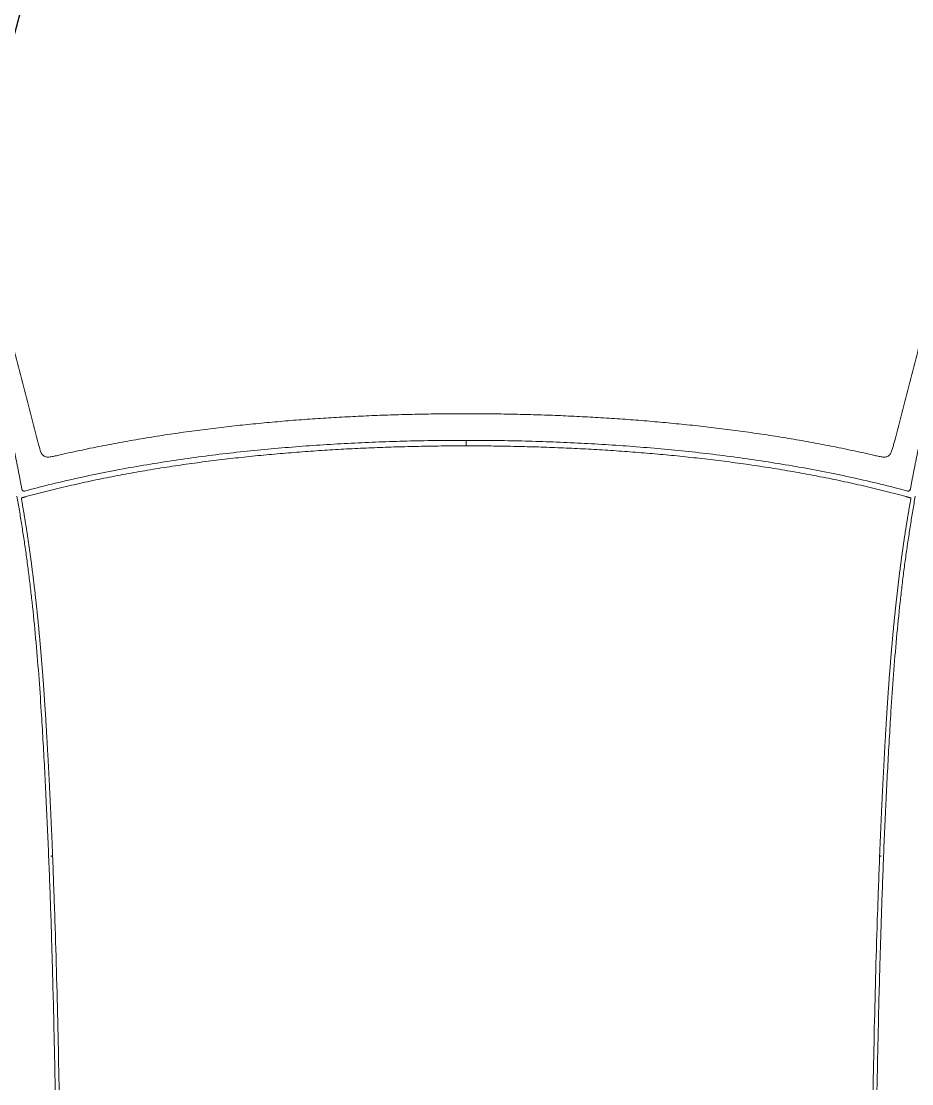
# Model space of a CAD drawing. Extents: x -2012 to 34975, y -1043 to 8321.
# Drawn here: x 18205.3 to 18314.2, y 638.3 to 768.2 of the extents above; entities that cross this region are included whole.
import ezdxf

# ---------------------------------------------------------------- set-up
doc = ezdxf.new("R2010")
doc.units = 0
doc.header["$LTSCALE"] = 25
doc.layers.get('0').update_dxf_attribs({"color": 9, "lineweight": 9})
doc.layers.add('04', color=9, linetype='Continuous', lineweight=9)
doc.layers.add('E-KABLO', color=7, linetype='Continuous', lineweight=30)

# ---------------------------------------------------------------- blocks, each defined once
blk = doc.blocks.new('p-araba-polo')
at = {"extrusion": (0, 0, -1)}
for p, q in [((1.7726, 0.5433), (1.7726, 0.5433)), ((1.7128, 0), (1.7144, 0))]:
    blk.add_line(p, q, dxfattribs=at)
for p, q in [((1.7128, 0), (1.7144, 0)), ((1.7726, -0.5433), (1.7726, -0.5433))]:
    blk.add_line(p, q)
for points, degree, knots in [([(1.2061, 0.646), (1.2178, 0.6436), (1.2414, 0.6388), (1.2769, 0.6313), (1.3126, 0.6234), (1.3484, 0.6153), (1.3843, 0.6069), (1.4204, 0.5983), (1.4567, 0.5894), (1.4933, 0.5804), (1.53, 0.5712), (1.567, 0.5618), (1.6042, 0.5523), (1.6418, 0.5426), (1.6796, 0.5329), (1.7052, 0.5262), (1.7179, 0.5229)], 3, [0, 0, 0, 0, 0.071429, 0.142858, 0.214287, 0.285715, 0.357144, 0.428573, 0.500002, 0.571431, 0.642859, 0.714288, 0.785716, 0.857144, 0.928573, 1, 1, 1, 1]), ([(1.7811, 0.5493), (1.7869, 0.5483), (1.7986, 0.5463), (1.8165, 0.5434), (1.8347, 0.5406), (1.8532, 0.5379), (1.8721, 0.5354), (1.8913, 0.533), (1.9187, 0.5299), (1.9546, 0.5264), (1.9991, 0.5226), (2.0291, 0.5206), (2.0442, 0.5196)], 3, [0, 0, 0, 0, 0.068934, 0.138708, 0.209326, 0.28079, 0.353094, 0.426221, 0.500139, 0.664458, 0.831511, 1, 1, 1, 1]), ([(1.7128, 0), (1.7128, 0.0114), (1.7129, 0.0341), (1.7135, 0.0682), (1.7145, 0.1023), (1.716, 0.1363), (1.7179, 0.1703), (1.7202, 0.2043), (1.7231, 0.2383), (1.7264, 0.2722), (1.7302, 0.3061), (1.7347, 0.3398), (1.7397, 0.3735), (1.7453, 0.4071), (1.7515, 0.4405), (1.7585, 0.4738), (1.7661, 0.5069), (1.7718, 0.5288), (1.7747, 0.5398)], 3, [0, 0, 0, 0, 0.0625, 0.125001, 0.187501, 0.250001, 0.312502, 0.375002, 0.437502, 0.500002, 0.562502, 0.625002, 0.687502, 0.750002, 0.812502, 0.875001, 0.937501, 1, 1, 1, 1]), ([(1.7748, 0.5406), (1.7748, 0.5409), (1.7747, 0.5416), (1.7742, 0.5424), (1.7735, 0.5431), (1.7729, 0.5432), (1.7726, 0.5433)], 3, [0, 0, 0, 0, 0.250001, 0.500007, 0.750005, 1, 1, 1, 1]), ([(1.7747, 0.5398), (1.7747, 0.5399), (1.7748, 0.5402), (1.7748, 0.5405), (1.7748, 0.5406)], 3, [0, 0, 0, 0, 0.499981, 1, 1, 1, 1]), ([(1.7832, 0.5436), (1.7831, 0.5434), (1.7829, 0.5429), (1.7827, 0.5424), (1.7827, 0.5422)], 3, [0, 0, 0, 0, 0.483515, 1, 1, 1, 1]), ([(1.7842, 0.5439), (1.784, 0.5439), (1.7836, 0.544), (1.7833, 0.5437), (1.7832, 0.5436)], 3, [0, 0, 0, 0, 0.530721, 1, 1, 1, 1]), ([(1.7843, 0.5441), (1.7843, 0.5441), (1.7843, 0.5441), (1.7843, 0.5441), (1.7843, 0.5441), (1.7843, 0.5441), (1.7843, 0.5441)], 3, [0, 0, 0, 0, 1, 1, 1, 1, 1, 1, 1]), ([(1.7179, 0.5229), (1.7195, 0.5224), (1.7226, 0.5216), (1.7271, 0.5202), (1.7308, 0.5181), (1.7331, 0.5145), (1.7333, 0.5099), (1.7324, 0.505), (1.7316, 0.5016), (1.7312, 0.4998)], 3, [0, 0, 0, 0, 0.155607, 0.308809, 0.443172, 0.561441, 0.688648, 0.838161, 1, 1, 1, 1]), ([(1.7312, 0.4998), (1.7316, 0.5016), (1.7324, 0.505), (1.7333, 0.5099), (1.7331, 0.5145), (1.7308, 0.5181), (1.7271, 0.5202), (1.7226, 0.5216), (1.7195, 0.5224), (1.7179, 0.5229)], 3, [0, 0, 0, 0, 0.161839, 0.311352, 0.438559, 0.556828, 0.691191, 0.844393, 1, 1, 1, 1]), ([(2.0442, 0.5196), (2.0557, 0.5189), (2.0787, 0.5175), (2.1132, 0.5156), (2.1477, 0.5138), (2.1823, 0.5122), (2.2169, 0.5107), (2.2515, 0.5094), (2.2861, 0.5081), (2.3208, 0.507), (2.3439, 0.5064), (2.3554, 0.506)], 3, [0, 0, 0, 0, 0.111111, 0.222222, 0.333333, 0.444444, 0.555555, 0.666666, 0.777777, 0.888889, 1, 1, 1, 1]), ([(1.7198, 0.4462), (1.7216, 0.4552), (1.7252, 0.4731), (1.7292, 0.4909), (1.7312, 0.4998)], 3, [0, 0, 0, 0, 0.5006, 1, 1, 1, 1]), ([(1.7312, 0.4998), (1.7292, 0.4909), (1.7252, 0.4731), (1.7216, 0.4552), (1.7198, 0.4462)], 3, [0, 0, 0, 0, 0.4994, 1, 1, 1, 1]), ([(2.9914, 0.4925), (2.9681, 0.4926), (2.9215, 0.4929), (2.8515, 0.4934), (2.7815, 0.494), (2.7115, 0.4947), (2.6414, 0.4956), (2.5713, 0.4966), (2.5012, 0.4978), (2.4311, 0.4992), (2.361, 0.501), (2.2908, 0.5031), (2.2441, 0.5049), (2.2208, 0.5057)], 3, [0, 0, 0, 0, 0.090909, 0.181819, 0.272729, 0.363638, 0.454547, 0.545456, 0.636366, 0.727274, 0.818182, 0.909092, 1, 1, 1, 1]), ([(2.3554, 0.506), (2.3703, 0.5056), (2.4001, 0.5048), (2.4448, 0.5038), (2.4895, 0.5028), (2.5342, 0.502), (2.5789, 0.5013), (2.6236, 0.5006), (2.6682, 0.5), (2.7129, 0.4995), (2.7575, 0.499), (2.8022, 0.4986), (2.8468, 0.4982), (2.8914, 0.4978), (2.936, 0.4975), (2.9805, 0.4972), (3.0251, 0.4969), (3.0696, 0.4966), (3.0993, 0.4965), (3.1141, 0.4964)], 3, [0, 0, 0, 0, 0.058823, 0.117647, 0.17647, 0.235294, 0.294117, 0.352941, 0.411764, 0.470588, 0.529411, 0.588235, 0.647058, 0.705882, 0.764706, 0.823529, 0.882353, 0.941176, 1, 1, 1, 1]), ([(1.7198, 0.4462), (1.7181, 0.4376), (1.7148, 0.4203), (1.7103, 0.3943), (1.7061, 0.3683), (1.7024, 0.3422), (1.6989, 0.316), (1.6958, 0.2898), (1.693, 0.2636), (1.6905, 0.2373), (1.6882, 0.211), (1.6863, 0.1847), (1.6847, 0.1584), (1.6833, 0.132), (1.6821, 0.1056), (1.6813, 0.0792), (1.6807, 0.0528), (1.6803, 0.0264), (1.6802, 0.0088), (1.6802, 0)], 3, [0, 0, 0, 0, 0.058823, 0.117647, 0.17647, 0.235293, 0.294117, 0.35294, 0.411764, 0.470587, 0.529411, 0.588235, 0.647058, 0.705882, 0.764705, 0.823529, 0.882353, 0.941176, 1, 1, 1, 1]), ([(1.7198, -0.4462), (1.7181, -0.4376), (1.7148, -0.4203), (1.7103, -0.3943), (1.7061, -0.3683), (1.7024, -0.3422), (1.6989, -0.316), (1.6958, -0.2898), (1.693, -0.2636), (1.6905, -0.2373), (1.6882, -0.211), (1.6863, -0.1847), (1.6847, -0.1583), (1.6833, -0.132), (1.6821, -0.1056), (1.6813, -0.0792), (1.6807, -0.0528), (1.6803, -0.0264), (1.6802, -0.0088), (1.6802, 0)], 3, [0, 0, 0, 0, 0.058823, 0.117647, 0.17647, 0.235293, 0.294117, 0.35294, 0.411764, 0.470587, 0.529411, 0.588235, 0.647058, 0.705882, 0.764705, 0.823529, 0.882353, 0.941176, 1, 1, 1, 1]), ([(1.7128, 0), (1.7128, -0.0114), (1.7129, -0.0341), (1.7135, -0.0682), (1.7145, -0.1022), (1.716, -0.1363), (1.7179, -0.1703), (1.7202, -0.2043), (1.7231, -0.2383), (1.7264, -0.2722), (1.7302, -0.3061), (1.7347, -0.3398), (1.7397, -0.3735), (1.7453, -0.4071), (1.7515, -0.4405), (1.7585, -0.4738), (1.7661, -0.5069), (1.7718, -0.5288), (1.7747, -0.5398)], 3, [0, 0, 0, 0, 0.0625, 0.125001, 0.187501, 0.250001, 0.312502, 0.375002, 0.437502, 0.500002, 0.562502, 0.625002, 0.687502, 0.750002, 0.812502, 0.875001, 0.937501, 1, 1, 1, 1]), ([(1.7165, 0), (1.7165, 0), (1.7165, 0), (1.7165, 0), (1.7165, 0), (1.7165, 0), (1.7165, 0), (1.7165, 0), (1.7165, 0), (1.7165, 0), (1.7165, 0)], 5, [0, 0, 0, 0, 0, 0, 1, 1, 1, 1, 1, 1.000001, 1.000001, 1.000001, 1.000001, 1.000001, 1.000001]), ([(1.7165, 0), (1.7165, 0), (1.7165, 0), (1.7165, 0), (1.7165, 0), (1.7165, 0), (1.7165, 0)], 3, [0, 0, 0, 0, 1, 1, 1, 1.000001, 1.000001, 1.000001, 1.000001]), ([(1.7165, 0), (1.7165, 0), (1.7165, 0), (1.7165, 0), (1.7165, 0), (1.7165, 0), (1.7165, 0), (1.7165, 0), (1.7165, 0), (1.7165, 0), (1.7165, 0)], 5, [0, 0, 0, 0, 0, 0, 1, 1, 1, 1, 1, 1.000001, 1.000001, 1.000001, 1.000001, 1.000001, 1.000001]), ([(1.7165, 0), (1.7165, 0), (1.7165, 0), (1.7165, 0), (1.7165, 0), (1.7165, 0), (1.7165, 0)], 3, [0, 0, 0, 0, 1, 1, 1, 1.000001, 1.000001, 1.000001, 1.000001]), ([(1.7178, 0), (1.7178, 0), (1.7178, 0), (1.7178, 0), (1.7178, 0), (1.7178, 0), (1.7178, 0), (1.7178, 0), (1.7178, 0), (1.7178, 0), (1.7178, 0)], 5, [0, 0, 0, 0, 0, 0, 1, 1, 1, 1, 1, 1.000001, 1.000001, 1.000001, 1.000001, 1.000001, 1.000001]), ([(1.7178, 0), (1.7178, 0), (1.7178, 0), (1.7178, 0), (1.7178, 0), (1.7178, 0), (1.7178, 0), (1.7178, 0), (1.7178, 0), (1.7178, 0), (1.7178, 0)], 5, [0, 0, 0, 0, 0, 0, 1, 1, 1, 1, 1, 1.000001, 1.000001, 1.000001, 1.000001, 1.000001, 1.000001]), ([(1.7198, -0.4462), (1.7216, -0.4552), (1.7252, -0.4731), (1.7292, -0.4909), (1.7312, -0.4998)], 3, [0, 0, 0, 0, 0.5006, 1, 1, 1, 1]), ([(1.7312, -0.4998), (1.7292, -0.4909), (1.7252, -0.4731), (1.7216, -0.4552), (1.7198, -0.4462)], 3, [0, 0, 0, 0, 0.4994, 1, 1, 1, 1]), ([(2.9914, -0.4925), (2.9681, -0.4926), (2.9215, -0.4929), (2.8515, -0.4934), (2.7815, -0.494), (2.7115, -0.4947), (2.6414, -0.4956), (2.5713, -0.4966), (2.5012, -0.4978), (2.4311, -0.4992), (2.361, -0.501), (2.2908, -0.5031), (2.2441, -0.5049), (2.2208, -0.5057)], 3, [0, 0, 0, 0, 0.090909, 0.181819, 0.272729, 0.363638, 0.454547, 0.545456, 0.636366, 0.727274, 0.818182, 0.909092, 1, 1, 1, 1]), ([(1.7179, -0.5229), (1.7195, -0.5224), (1.7226, -0.5216), (1.7271, -0.5202), (1.7308, -0.5181), (1.7331, -0.5145), (1.7333, -0.5099), (1.7324, -0.505), (1.7316, -0.5016), (1.7312, -0.4998)], 3, [0, 0, 0, 0, 0.155607, 0.308809, 0.443172, 0.561441, 0.688648, 0.838161, 1, 1, 1, 1]), ([(1.7312, -0.4998), (1.7316, -0.5016), (1.7324, -0.505), (1.7333, -0.5099), (1.7331, -0.5145), (1.7308, -0.5181), (1.7271, -0.5202), (1.7226, -0.5216), (1.7195, -0.5224), (1.7179, -0.5229)], 3, [0, 0, 0, 0, 0.161839, 0.311352, 0.438559, 0.556828, 0.691191, 0.844393, 1, 1, 1, 1]), ([(2.0442, -0.5196), (2.0557, -0.5189), (2.0787, -0.5175), (2.1132, -0.5156), (2.1477, -0.5138), (2.1823, -0.5122), (2.2169, -0.5107), (2.2515, -0.5094), (2.2861, -0.5081), (2.3208, -0.507), (2.3439, -0.5064), (2.3554, -0.506)], 3, [0, 0, 0, 0, 0.111111, 0.222222, 0.333333, 0.444444, 0.555555, 0.666666, 0.777777, 0.888889, 1, 1, 1, 1]), ([(2.3554, -0.506), (2.3703, -0.5056), (2.4001, -0.5048), (2.4448, -0.5038), (2.4895, -0.5028), (2.5342, -0.502), (2.5789, -0.5013), (2.6236, -0.5006), (2.6682, -0.5), (2.7129, -0.4995), (2.7575, -0.499), (2.8022, -0.4986), (2.8468, -0.4982), (2.8914, -0.4978), (2.936, -0.4975), (2.9805, -0.4972), (3.0251, -0.4969), (3.0696, -0.4966), (3.0993, -0.4965), (3.1141, -0.4964)], 3, [0, 0, 0, 0, 0.058823, 0.117647, 0.17647, 0.235294, 0.294117, 0.352941, 0.411764, 0.470588, 0.529411, 0.588235, 0.647058, 0.705882, 0.764706, 0.823529, 0.882353, 0.941176, 1, 1, 1, 1]), ([(1.2061, -0.646), (1.2178, -0.6436), (1.2414, -0.6388), (1.2769, -0.6313), (1.3126, -0.6234), (1.3484, -0.6153), (1.3843, -0.6069), (1.4204, -0.5983), (1.4567, -0.5894), (1.4933, -0.5804), (1.53, -0.5712), (1.567, -0.5618), (1.6042, -0.5523), (1.6418, -0.5426), (1.6796, -0.5329), (1.7052, -0.5262), (1.7179, -0.5229)], 3, [0, 0, 0, 0, 0.071429, 0.142858, 0.214287, 0.285715, 0.357144, 0.428573, 0.500002, 0.571431, 0.642859, 0.714288, 0.785716, 0.857144, 0.928573, 1, 1, 1, 1]), ([(1.7811, -0.5493), (1.7869, -0.5483), (1.7986, -0.5463), (1.8165, -0.5434), (1.8347, -0.5406), (1.8532, -0.5379), (1.8721, -0.5354), (1.8913, -0.533), (1.9187, -0.5299), (1.9546, -0.5263), (1.9991, -0.5226), (2.0291, -0.5206), (2.0442, -0.5196)], 3, [0, 0, 0, 0, 0.068934, 0.138708, 0.209326, 0.28079, 0.353094, 0.426221, 0.500139, 0.664458, 0.831511, 1, 1, 1, 1]), ([(1.7748, -0.5406), (1.7748, -0.5409), (1.7747, -0.5416), (1.7742, -0.5424), (1.7735, -0.5431), (1.7729, -0.5432), (1.7726, -0.5433)], 3, [0, 0, 0, 0, 0.250001, 0.500007, 0.750005, 1, 1, 1, 1]), ([(1.7747, -0.5398), (1.7747, -0.5399), (1.7748, -0.5402), (1.7748, -0.5405), (1.7748, -0.5406)], 3, [0, 0, 0, 0, 0.499981, 1, 1, 1, 1]), ([(1.7832, -0.5436), (1.7831, -0.5434), (1.7829, -0.5429), (1.7827, -0.5424), (1.7827, -0.5422)], 3, [0, 0, 0, 0, 0.483515, 1, 1, 1, 1]), ([(1.7842, -0.5439), (1.784, -0.5439), (1.7836, -0.544), (1.7833, -0.5437), (1.7832, -0.5436)], 3, [0, 0, 0, 0, 0.530721, 1, 1, 1, 1]), ([(1.7843, -0.5441), (1.7843, -0.5441), (1.7843, -0.5441), (1.7843, -0.5441), (1.7843, -0.5441), (1.7843, -0.5441), (1.7843, -0.5441)], 3, [0, 0, 0, 0, 1, 1, 1, 1, 1, 1, 1])]:
    blk.add_open_spline(points, degree=degree, knots=knots)
for points, degree in [([(1.6292, 0.5746), (1.6467, 0.5703), (1.6643, 0.5661), (1.682, 0.562), (1.6998, 0.558), (1.7178, 0.554), (1.7359, 0.5503), (1.7542, 0.5467), (1.7726, 0.5433)], 8), ([(1.7816, 0.5384), (1.7532, 0.4338), (1.735, 0.3261), (1.7248, 0.2176), (1.7195, 0.1088), (1.7195, 0)], 5), ([(1.7748, 0.5406), (1.7748, 0.5411), (1.7747, 0.5416), (1.7745, 0.542), (1.7742, 0.5425), (1.7739, 0.5428), (1.7735, 0.5431), (1.7731, 0.5432), (1.7726, 0.5433)], 8), ([(1.7748, 0.5406), (1.7748, 0.5403), (1.7748, 0.5401), (1.7747, 0.5398)], 3), ([(1.7827, 0.5422), (1.7823, 0.5409), (1.782, 0.5396), (1.7816, 0.5384)], 3), ([(1.7827, 0.5422), (1.7825, 0.5414), (1.7823, 0.5406), (1.7821, 0.5399), (1.7818, 0.5391), (1.7816, 0.5384)], 5), ([(1.7832, 0.5436), (1.7831, 0.5434), (1.783, 0.5432), (1.7829, 0.5429), (1.7828, 0.5427), (1.7827, 0.5424), (1.7827, 0.5422)], 6), ([(1.7842, 0.5439), (1.784, 0.5439), (1.7837, 0.544), (1.7835, 0.5439), (1.7834, 0.5438), (1.7832, 0.5436)], 5), ([(2.0471, 0.5145), (2.0087, 0.5169), (1.9704, 0.5198), (1.9323, 0.5231), (1.8945, 0.5271), (1.8569, 0.5318), (1.82, 0.5375), (1.7842, 0.5439)], 7), ([(1.7776, 0.523), (1.7776, 0.523), (1.7776, 0.523), (1.7776, 0.523)], 3), ([(2.0471, 0.5145), (2.0718, 0.513), (2.0966, 0.5115), (2.1214, 0.5102), (2.1462, 0.509), (2.1711, 0.5078), (2.1959, 0.5067), (2.2208, 0.5057)], 7), ([(2.221, 0.5078), (2.2209, 0.5078), (2.2209, 0.5076), (2.2209, 0.5072), (2.2208, 0.5066), (2.2208, 0.5057)], 5), ([(2.2208, 0.5057), (2.2208, 0.5062), (2.2208, 0.5066), (2.2208, 0.507), (2.2209, 0.5073), (2.2209, 0.5075)], 5), ([(2.2208, 0.5067), (2.2208, 0.5067), (2.2208, 0.5067), (2.2208, 0.5067)], 3), ([(2.2208, 0.5067), (2.2208, 0.5067), (2.2208, 0.5067), (2.2208, 0.5067), (2.2208, 0.5067), (2.2208, 0.5067), (2.2208, 0.5067), (2.2208, 0.5067)], 7), ([(1.7144, 0), (1.7154, 0), (1.7162, 0), (1.7165, 0)], 3), ([(1.7144, 0), (1.7154, 0), (1.7162, 0), (1.7165, 0)], 3), ([(1.7195, 0), (1.718, 0), (1.7164, 0), (1.7157, 0), (1.7164, 0), (1.717, 0)], 5), ([(1.7195, 0), (1.718, 0), (1.7164, 0), (1.7157, 0), (1.7164, 0), (1.717, 0)], 5), ([(1.7165, 0), (1.7168, 0), (1.717, 0), (1.7173, 0), (1.7176, 0), (1.7178, 0)], 5), ([(1.7165, 0), (1.7168, 0), (1.717, 0), (1.7173, 0), (1.7176, 0), (1.7178, 0)], 5), ([(1.7816, -0.5384), (1.7532, -0.4338), (1.735, -0.3261), (1.7248, -0.2176), (1.7195, -0.1088), (1.7195, 0)], 5), ([(2.0471, -0.5145), (2.0718, -0.513), (2.0966, -0.5115), (2.1214, -0.5102), (2.1462, -0.509), (2.1711, -0.5078), (2.1959, -0.5067), (2.2208, -0.5057)], 7), ([(2.2208, -0.5057), (2.2208, -0.5062), (2.2208, -0.5066), (2.2208, -0.507), (2.2209, -0.5073), (2.2209, -0.5075)], 5), ([(2.221, -0.5078), (2.2209, -0.5078), (2.2209, -0.5076), (2.2209, -0.5072), (2.2208, -0.5065), (2.2208, -0.5057)], 5), ([(2.0471, -0.5145), (2.0087, -0.5169), (1.9704, -0.5198), (1.9323, -0.5231), (1.8945, -0.5271), (1.8569, -0.5318), (1.82, -0.5375), (1.7842, -0.5439)], 7), ([(2.2208, -0.5067), (2.2208, -0.5067), (2.2208, -0.5067), (2.2208, -0.5067)], 3), ([(2.2208, -0.5067), (2.2208, -0.5067), (2.2208, -0.5067), (2.2208, -0.5067), (2.2208, -0.5067), (2.2208, -0.5067), (2.2208, -0.5067), (2.2208, -0.5067)], 7), ([(1.7776, -0.523), (1.7776, -0.523), (1.7776, -0.523), (1.7776, -0.523)], 3), ([(1.6292, -0.5746), (1.6467, -0.5703), (1.6643, -0.5661), (1.682, -0.562), (1.6998, -0.558), (1.7178, -0.554), (1.7359, -0.5503), (1.7542, -0.5467), (1.7726, -0.5433)], 8), ([(1.7748, -0.5406), (1.7748, -0.5411), (1.7747, -0.5416), (1.7745, -0.542), (1.7742, -0.5425), (1.7739, -0.5428), (1.7735, -0.5431), (1.7731, -0.5432), (1.7726, -0.5433)], 8), ([(1.7748, -0.5406), (1.7748, -0.5403), (1.7748, -0.5401), (1.7747, -0.5398)], 3), ([(1.7827, -0.5422), (1.7823, -0.5409), (1.782, -0.5396), (1.7816, -0.5384)], 3), ([(1.7827, -0.5422), (1.7825, -0.5414), (1.7823, -0.5406), (1.7821, -0.5399), (1.7818, -0.5391), (1.7816, -0.5384)], 5), ([(1.7832, -0.5436), (1.7831, -0.5434), (1.783, -0.5432), (1.7829, -0.5429), (1.7828, -0.5427), (1.7827, -0.5424), (1.7827, -0.5422)], 6), ([(1.7842, -0.5439), (1.784, -0.5439), (1.7837, -0.544), (1.7835, -0.5439), (1.7834, -0.5438), (1.7832, -0.5436)], 5)]:
    blk.add_open_spline(points, degree=degree)

msp = doc.modelspace()

# ---------------------------------------------------------------- linework, layer by layer
at = {"layer": 'E-KABLO', "color": 6}
msp.add_arc((18595.34, 662.5), 404.5, 159.7507, 200.2493, dxfattribs=at)

# ---------------------------------------------------------------- block references
at = {"layer": '04', "xscale": -100, "yscale": 100, "zscale": 100, "rotation": 90}
msp.add_blockref('p-araba-polo', (18259.73, 888.27), dxfattribs=at)

doc.saveas('drawing.dxf')
